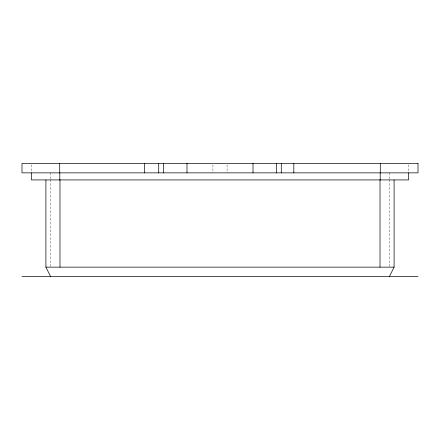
<?xml version="1.0" encoding="UTF-8"?>
<svg xmlns="http://www.w3.org/2000/svg" width="440" height="440" viewBox="0 0 440 440"><rect width="100%" height="100%" fill="white"/><g stroke="black" fill="none" stroke-linecap="round" stroke-linejoin="round"><path stroke-width="0.33" stroke-dasharray="2.2 1.65" d="M408.573 164.774L408.573 172.183M389.378 172.86L389.378 179.009M389.378 179.691L389.378 266.459M227.073 164.774L227.073 172.86M212.927 164.774L212.927 172.86M50.622 172.86L50.622 179.009M50.622 179.691L50.622 266.459M31.427 164.774L31.427 172.183"/><path stroke-width="0.66" d="M389.378 276.573L394.091 267.141L394.091 179.927M45.909 179.927L45.909 267.141L394.091 267.141M22 276.573L418 276.573M45.909 267.141L50.622 276.573M408.573 172.86L408.573 179.927L31.427 179.927L31.427 172.86M380.286 163.427L380.286 172.86M380.182 172.86L380.182 179.927M380.017 179.927L380.017 267.141M293.821 163.427L293.821 172.86M281.287 163.427L281.287 172.86M276.573 163.427L276.573 172.86M253 163.427L253 172.86M187 163.427L187 172.86M163.427 163.427L163.427 172.86M158.714 163.427L158.714 172.86M144.573 163.427L144.573 172.86M59.983 179.927L59.983 267.141M59.818 172.86L59.818 179.927M59.714 163.427L59.714 172.86M418 163.427L22 163.427L22 172.86L418 172.86L418 163.427"/></g></svg>
